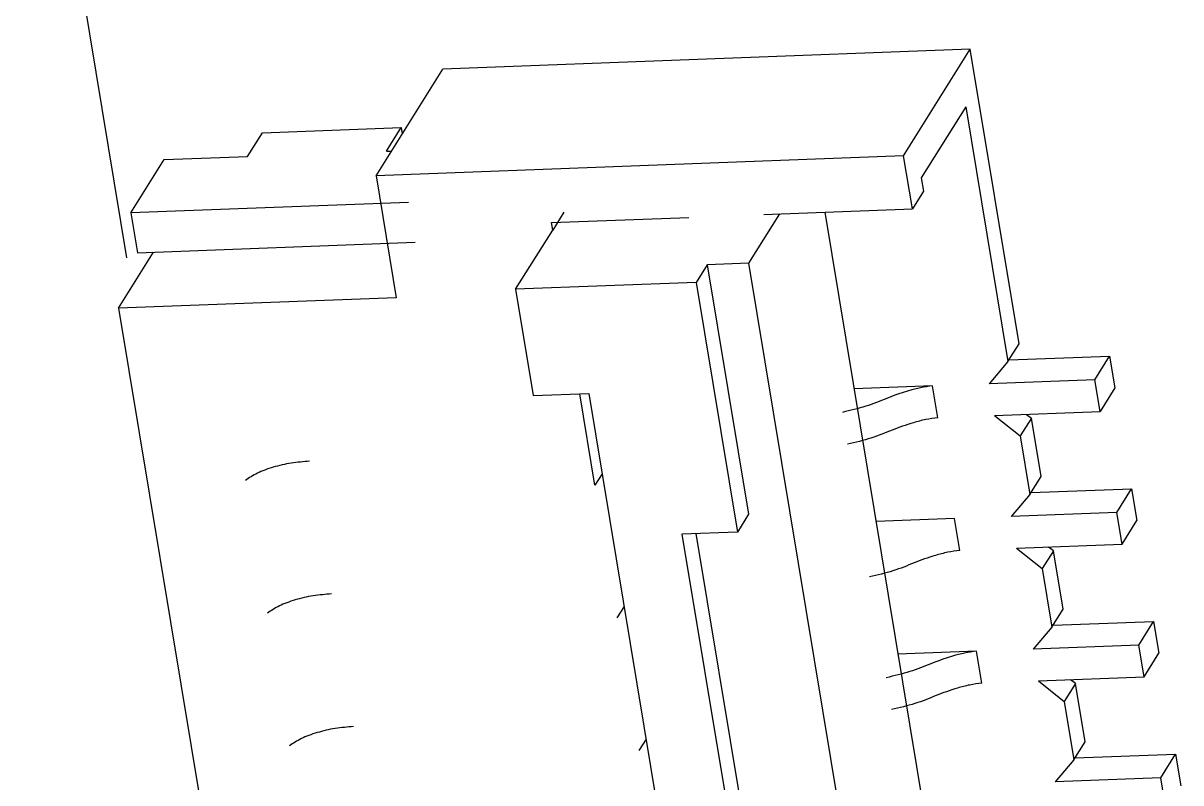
# Model space of a CAD drawing. Header units: millimetres. Extents: x -294 to 2792, y 5 to 1659.
# Drawn here: x 706.236 to 707.032, y 561.03 to 561.553 of the extents above; entities that cross this region are included whole.
import ezdxf

# ---------------------------------------------------------------- set-up
doc = ezdxf.new("R2010")
doc.units = ezdxf.units.MM
doc.layers.get('0').update_dxf_attribs({"lineweight": 18})

msp = doc.modelspace()

# ---------------------------------------------------------------- linework, layer by layer
at = {"color": 7, "linetype": 'Continuous', "lineweight": 25}
for p, q in [((706.30725, 561.39148), (706.27419, 561.59096)), ((706.88746, 561.53498), (706.52453, 561.52138)), ((706.84158, 561.46165), (706.88746, 561.53498)), ((706.92104, 561.33239), (706.88746, 561.53498)), ((706.47866, 561.44805), (706.52453, 561.52138)), ((706.88435, 561.49538), (706.85377, 561.4465)), ((706.88435, 561.49538), (706.91339, 561.32017)), ((706.39029, 561.46126), (706.40048, 561.47755)), ((706.40048, 561.47755), (706.49599, 561.48113)), ((706.48579, 561.46484), (706.49599, 561.48113)), ((706.49599, 561.48113), (706.49669, 561.47688)), ((706.31004, 561.42245), (706.33298, 561.45911)), ((706.33298, 561.45911), (706.39029, 561.46126)), ((706.84158, 561.46165), (706.47866, 561.44805)), ((706.48579, 561.46484), (706.48924, 561.46497)), ((706.84763, 561.42515), (706.84158, 561.46165)), ((706.47866, 561.44805), (706.49257, 561.3641)), ((706.85377, 561.4465), (706.85528, 561.43737)), ((706.85528, 561.43737), (706.84763, 561.42515)), ((706.50106, 561.42961), (706.31004, 561.42245)), ((706.31004, 561.42245), (706.31458, 561.39507)), ((706.59931, 561.41585), (706.69376, 561.41938)), ((706.60782, 561.42286), (706.60018, 561.41064)), ((706.73514, 561.38785), (706.75634, 561.42173)), ((706.7454, 561.42132), (706.84763, 561.42515)), ((706.78737, 561.42289), (706.91844, 560.63203)), ((706.60018, 561.41064), (706.59931, 561.41585)), ((706.57469, 561.36991), (706.60018, 561.41064)), ((706.30155, 561.35694), (706.32567, 561.39549)), ((706.31458, 561.39507), (706.50559, 561.40223)), ((706.73514, 561.38785), (706.70649, 561.38678)), ((706.87256, 560.5587), (706.73514, 561.38785)), ((706.70649, 561.38678), (706.69885, 561.37456)), ((706.70649, 561.38678), (706.73492, 561.21522)), ((706.69885, 561.37456), (706.57469, 561.36991)), ((706.69885, 561.37456), (706.72728, 561.203)), ((706.49257, 561.3641), (706.30155, 561.35694)), ((706.57469, 561.36991), (706.58679, 561.2969)), ((706.30155, 561.35694), (706.42496, 560.61229)), ((706.91339, 561.32017), (706.92104, 561.33239)), ((706.91417, 561.32142), (706.98331, 561.32401)), ((706.97311, 561.30771), (706.98331, 561.32401)), ((706.98331, 561.32401), (706.98694, 561.30211)), ((706.91339, 561.32017), (706.90053, 561.305)), ((706.86151, 561.30353), (706.80749, 561.30151)), ((706.86514, 561.28163), (706.86151, 561.30353)), ((706.97311, 561.30771), (706.90053, 561.305)), ((706.97674, 561.28581), (706.97311, 561.30771)), ((706.98694, 561.30211), (706.97674, 561.28581)), ((706.58679, 561.2969), (706.62499, 561.29833)), ((706.62926, 561.23516), (706.61883, 561.2981)), ((706.62499, 561.29833), (706.7382, 560.61519)), ((706.90416, 561.28309), (706.97674, 561.28581)), ((706.92618, 561.28392), (706.92951, 561.28129)), ((706.90416, 561.28309), (706.92186, 561.26907)), ((706.92951, 561.28129), (706.92186, 561.26907)), ((706.93616, 561.24113), (706.92951, 561.28129)), ((706.92186, 561.26907), (706.92851, 561.22891)), ((706.63416, 561.24299), (706.62926, 561.23516)), ((706.92851, 561.22891), (706.93616, 561.24113)), ((706.92851, 561.22891), (706.91565, 561.21374)), ((706.9293, 561.23016), (706.99843, 561.23275)), ((706.98824, 561.21646), (706.99843, 561.23275)), ((706.99843, 561.23275), (707.00206, 561.21085)), ((706.73492, 561.21522), (706.72728, 561.203)), ((706.87663, 561.21228), (706.82261, 561.21025)), ((706.88026, 561.19038), (706.87663, 561.21228)), ((706.98824, 561.21646), (706.91565, 561.21374)), ((706.99187, 561.19456), (706.98824, 561.21646)), ((706.99187, 561.19456), (707.00206, 561.21085)), ((706.72728, 561.203), (706.68908, 561.20157)), ((706.68908, 561.20157), (706.76962, 560.71554)), ((706.69869, 561.20193), (706.77727, 560.72776)), ((706.91928, 561.19184), (706.99187, 561.19456)), ((706.91928, 561.19184), (706.93698, 561.17781)), ((706.94463, 561.19003), (706.93698, 561.17781)), ((706.94463, 561.19003), (706.94131, 561.19266)), ((706.95128, 561.14988), (706.94463, 561.19003)), ((706.93698, 561.17781), (706.94364, 561.13766)), ((706.64928, 561.15174), (706.64438, 561.1439)), ((706.94364, 561.13766), (706.95128, 561.14988)), ((706.94442, 561.13891), (707.01356, 561.1415)), ((707.00336, 561.1252), (707.01356, 561.1415)), ((707.01356, 561.1415), (707.01719, 561.1196)), ((706.94364, 561.13766), (706.93078, 561.12248)), ((707.00336, 561.1252), (706.93078, 561.12248)), ((707.00699, 561.1033), (707.00336, 561.1252)), ((706.89175, 561.12102), (706.83773, 561.119)), ((706.89538, 561.09912), (706.89175, 561.12102)), ((707.00699, 561.1033), (707.01719, 561.1196)), ((706.9344, 561.10058), (707.00699, 561.1033)), ((706.95975, 561.09877), (706.95643, 561.10141)), ((706.9344, 561.10058), (706.95211, 561.08655)), ((706.95975, 561.09877), (706.95211, 561.08655)), ((706.96641, 561.05862), (706.95975, 561.09877)), ((706.95211, 561.08655), (706.95876, 561.0464)), ((706.66441, 561.06048), (706.6595, 561.05265)), ((706.95876, 561.0464), (706.96641, 561.05862)), ((706.95876, 561.0464), (706.9459, 561.03123)), ((706.95954, 561.04765), (707.02868, 561.05024)), ((707.01848, 561.03395), (707.02868, 561.05024)), ((707.02868, 561.05024), (707.03231, 561.02834)), ((707.01848, 561.03395), (706.9459, 561.03123)), ((707.02211, 561.01204), (707.01848, 561.03395))]:
    msp.add_line(p, q, dxfattribs=at)
msp.add_arc((707.35487, 563.45301), 3.23155, 187.66232, 254.31467, dxfattribs=at)
for points, knots in [([(706.86151, 561.30353), (706.85874, 561.30313), (706.84744, 561.30149), (706.8322, 561.29586), (706.81602, 561.28917), (706.80495, 561.28658), (706.79944, 561.28529)], [0, 0, 0, 0, 0.00795214, 0.03246164, 0.04878634, 0.0650007, 0.0650007, 0.0650007, 0.0650007]), ([(706.86514, 561.28163), (706.86235, 561.28124), (706.85664, 561.28043), (706.84574, 561.27756), (706.83355, 561.27304), (706.81963, 561.26725), (706.80857, 561.26468), (706.80307, 561.26339)], [0, 0, 0, 0, 0.00800343, 0.01638236, 0.03249789, 0.04877116, 0.06493446, 0.06493446, 0.06493446, 0.06493446]), ([(706.88026, 561.19038), (706.87747, 561.18998), (706.87176, 561.18917), (706.86087, 561.1863), (706.84868, 561.18178), (706.83475, 561.176), (706.8237, 561.17342), (706.81819, 561.17214)], [0, 0, 0, 0, 0.00800343, 0.01638236, 0.03249789, 0.04877116, 0.06493446, 0.06493446, 0.06493446, 0.06493446]), ([(706.89175, 561.12102), (706.88898, 561.12062), (706.87768, 561.11898), (706.86245, 561.11335), (706.84627, 561.10666), (706.8352, 561.10407), (706.82968, 561.10278)], [0, 0, 0, 0, 0.00795214, 0.03246164, 0.04878634, 0.0650007, 0.0650007, 0.0650007, 0.0650007]), ([(706.89538, 561.09912), (706.89259, 561.09872), (706.88688, 561.09791), (706.87599, 561.09505), (706.8638, 561.09053), (706.84988, 561.08474), (706.83882, 561.08216), (706.83331, 561.08088)], [0, 0, 0, 0, 0.00800343, 0.01638236, 0.03249789, 0.04877116, 0.06493446, 0.06493446, 0.06493446, 0.06493446])]:
    msp.add_open_spline(points, degree=3, knots=knots, dxfattribs=at)
for points in [[(706.43296, 561.25167), (706.42874, 561.25135), (706.4203, 561.25072), (706.40768, 561.24771), (706.39644, 561.24358), (706.39137, 561.24018), (706.38884, 561.23848)], [(706.44809, 561.16042), (706.44387, 561.1601), (706.43542, 561.15946), (706.4228, 561.15646), (706.41156, 561.15232), (706.4065, 561.14893), (706.40396, 561.14723)], [(706.46321, 561.06916), (706.45899, 561.06884), (706.45055, 561.0682), (706.43792, 561.0652), (706.42668, 561.06107), (706.42162, 561.05767), (706.41909, 561.05597)]]:
    msp.add_open_spline(points, degree=3, dxfattribs=at)

doc.saveas('drawing.dxf')
